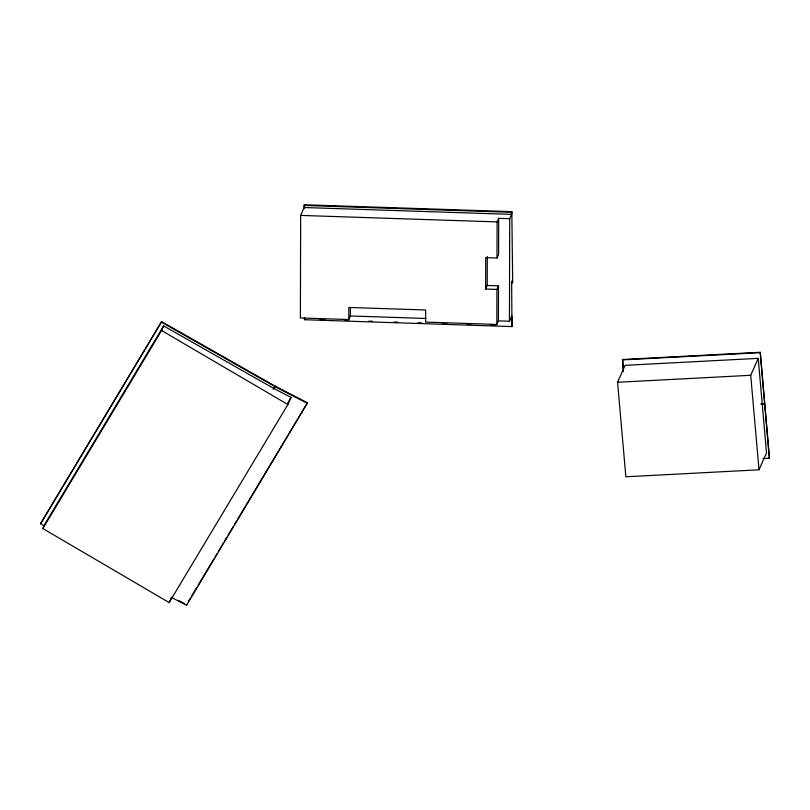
<?xml version="1.0" encoding="UTF-8"?>
<svg xmlns="http://www.w3.org/2000/svg" width="810" height="810" viewBox="0 0 810 810"><rect width="100%" height="100%" fill="white"/><g stroke="black" fill="none" stroke-linecap="round" stroke-linejoin="round"><path stroke-width="1.21" d="M304.469 317.338L304.499 319.717L511.971 326.592L511.647 282.184L512.436 280.392L512.477 283.065L512.679 282.376L511.819 211.643L304.337 204.768L304.155 207.522L300.662 215.409L300.389 317.945L348.786 319.545L350.376 315.971L350.396 307.506M348.786 319.545L348.816 307.456L425.665 309.997L425.625 322.086L496.824 324.445L498.413 320.871L498.504 285.849L487.215 285.474L485.635 289.048L496.915 289.423L498.504 285.849M485.635 289.048L485.716 257.61L496.996 257.985L498.585 254.411L498.676 218.335L509.713 218.71L511.626 214.387L511.819 211.643M487.215 285.474L487.296 256.547M496.824 324.445L496.915 289.423M496.996 257.985L497.097 221.91L498.676 218.335M498.413 320.871L509.45 321.236L509.713 218.71M43.781 525.832L40.632 523.452L161.615 321.661L275.137 386.117L307.476 402.793L186.583 605.232L171.204 597.304M40.5 523.979L161.615 321.661M304.499 319.717L304.712 319.039M762.979 458.561L769.297 458.237L769.5 457.69L760.236 352.279L622.576 359.498L623.325 371.658M42.859 528.565L44.904 523.959L163.63 325.914L273.983 388.567L291.063 397.376L287.894 404.534L169.158 602.579L42.859 528.565L161.595 330.52L163.63 325.914M169.158 602.579L170.971 598.489M509.45 321.236L511.839 315.849L511.971 326.592M617.564 382.279L625.077 365.34L758.221 358.354L766.523 452.861L759.021 469.8L625.867 476.786L617.564 382.279L750.718 375.293L758.221 358.354M769.297 458.237L760.236 352.279M273.183 389.367L275.137 386.117M273.983 388.567L275.106 386.694L307.557 403.431M287.813 402.793L291.063 397.376M188.446 601.334L190.401 598.084M191.697 595.907L196.901 587.23M198.207 585.063L213.81 559.021M215.116 556.855L217.07 553.594M218.366 551.428L223.57 542.751M224.866 540.574L226.82 537.324M228.126 535.157L233.331 526.47M234.627 524.303L236.581 521.053M237.877 518.876L307.476 402.793M622.363 359.903L760.023 352.684M760.671 403.846L764.458 403.653M761.987 404.241L764.245 404.119M304.135 205.456L511.606 212.321M304.155 207.522L511.626 214.387M300.662 215.409L497.097 221.91M350.376 315.971L425.949 318.472M319.798 319.535L324.83 319.707M344.949 320.365L348.715 320.497M368.833 321.155L372.61 321.286M393.984 321.995L397.761 322.117M417.879 322.785L421.645 322.906M443.019 323.615L446.796 323.737M466.914 324.405L470.691 324.526M490.809 325.195L495.831 325.367M178.686 600.564L184.265 603.44M161.484 322.177L275.106 386.694M161.595 330.52L287.894 404.534M186.492 604.584L186.583 605.232M750.718 375.293L759.021 469.8M622.677 360.754L623.295 368.277M304.337 204.768L304.388 208.565"/></g></svg>
